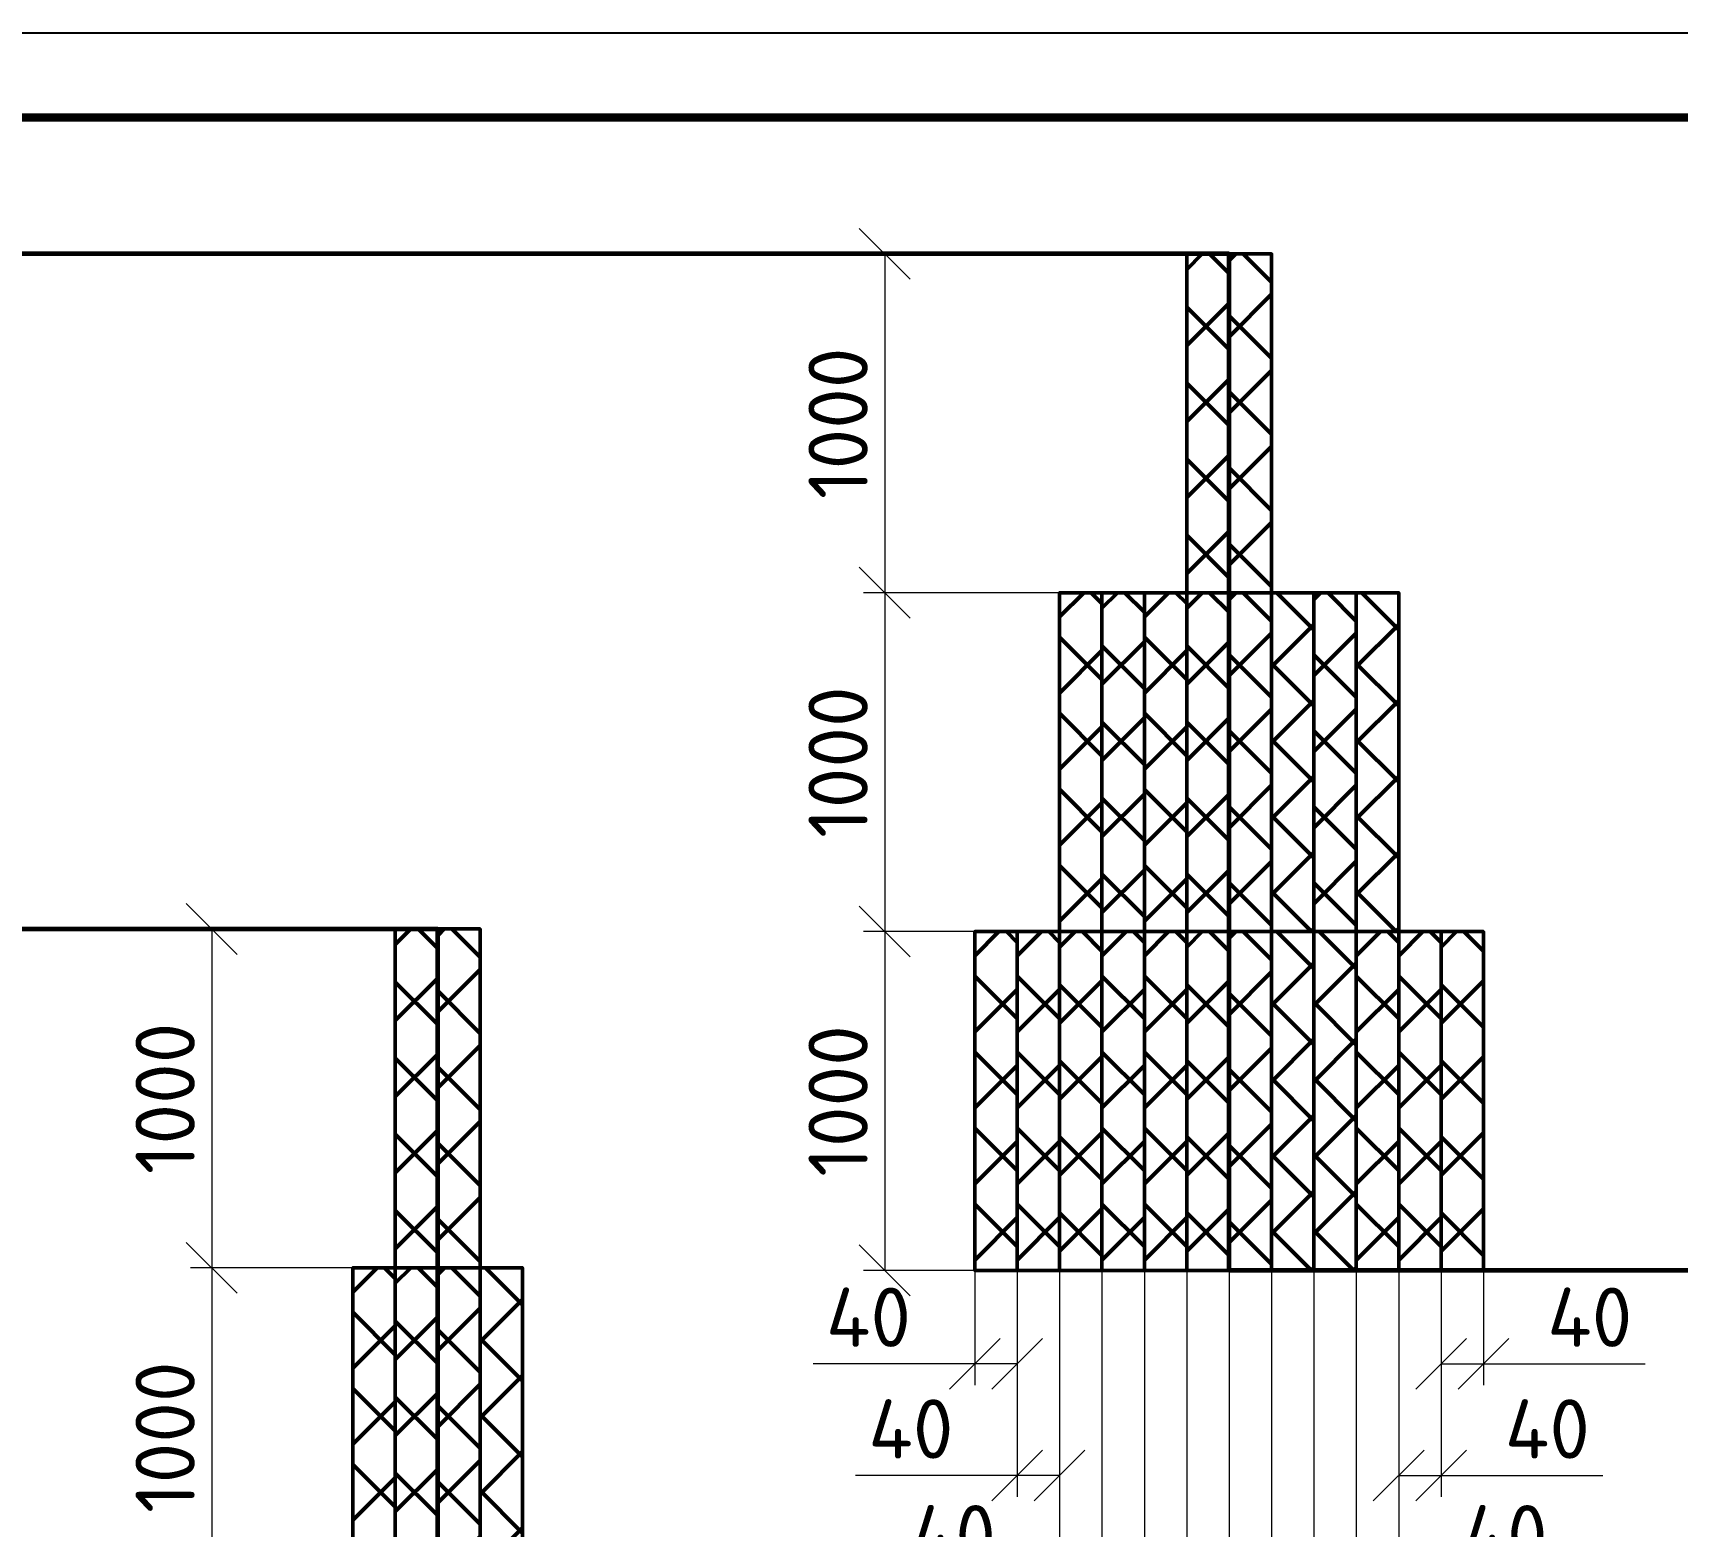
# Model space of a CAD drawing. Header units: metres. Extents: x 1642 to 8476, y 831 to 5441.
# Drawn here: x 5426.8 to 5523.9, y 1383.2 to 1471.4 of the extents above; entities that cross this region are included whole.
import ezdxf
from ezdxf.enums import TextEntityAlignment as Align

# ---------------------------------------------------------------- set-up
doc = ezdxf.new("R2010")
doc.units = ezdxf.units.M
for name, color, linetype, lineweight in [('12  Размер', 7, 'Continuous', 20), ('линии', 250, 'Continuous', 50), ('Размеры на чертеже', 250, 'Continuous', 25)]:
    doc.layers.add(name, color=color, linetype=linetype, lineweight=lineweight)
doc.styles.add('-ISOCPEUR-', font='isocpeur.ttf')
doc.styles.add('GOST', font='gost.shx', dxfattribs={"oblique": 15})
doc.styles.get("Standard").update_dxf_attribs({"font": 'arial.ttf'})
doc.dimstyles.new('М 1 к 20', dxfattribs={"dimtxt": 3.5, "dimasz": 3, "dimexe": 1.25, "dimexo": 0, "dimgap": 1, "dimtad": 1, "dimdec": 0, "dimlfac": 20, "dimzin": 0, "dimdsep": 46, "dimtxsty": 'GOST', "dimblk": 'OBLIQUE', "dimcen": 5, "dimclrd": 256, "dimclre": 256, "dimclrt": 256, "dimazin": 2, "dimtfac": 1, "dimtdec": 0, "dimtmove": 0, "dimatfit": 3, "dimldrblk": 'NONE', "dimfxl": 1.25, "dimtolj": 1, "dimtzin": 0, "dimlwd": -1, "dimlwe": -1, "dimarcsym": 2})
pattern_1 = [(45, (-1753.5065, 7650.8207), (-2.245064, 2.245064), []), (135, (-1753.5065, 7650.8207), (-2.245064, -2.245064), [])]
pattern_2 = [(45, (-1751.0034, 7650.8207), (-2.245064, 2.245064), []), (135, (-1751.0034, 7650.8207), (-2.245064, -2.245064), [])]
pattern_3 = [(45, (-1756.0097, 7650.8207), (-2.245064, 2.245064), []), (135, (-1756.0097, 7650.8207), (-2.245064, -2.245064), [])]
pattern_4 = [(45, (-1753.5065, 7670.8207), (-2.245064, 2.245064), []), (135, (-1753.5065, 7670.8207), (-2.245064, -2.245064), [])]
pattern_5 = [(45, (-1758.513, 7650.8207), (-2.245064, 2.245064), []), (135, (-1758.513, 7650.8207), (-2.245064, -2.245064), [])]
pattern_6 = [(45, (-1735.9844, 7650.8207), (-2.245064, 2.245064), []), (135, (-1735.9844, 7650.8207), (-2.245064, -2.245064), [])]

# ---------------------------------------------------------------- blocks, each defined once
blk = doc.blocks.new('*U326')
blk.add_lwpolyline([(0, 0), (420, 0), (420, -297), (0, -297)], close=True)
at = {"const_width": 0.5}
blk.add_lwpolyline([(20, -5), (415, -5), (415, -292), (20, -292)], close=True, dxfattribs=at)
blk.add_attdef('РАЗРАБОТАЛ', text='', height=2.5).set_placement((250.501, -264.224), align=Align.MIDDLE_LEFT)
at = {"flags": 8}
for tag, height, p in [('ДАТА', 2.5, (290.074, -264.402)), ('ЛИСТ', 3, (386.388, -271.915)), ('ЛИСТОВ', 3, (403.888, -271.915))]:
    blk.add_attdef(tag, text='', height=height, dxfattribs=at).set_placement(p, align=Align.MIDDLE_CENTER)
for tag, p in [('ТЕПЛОВЫЕ_СЕТИ_001', (315.411, -270.975)), ('ИМЯ_ЧЕРТЕЖА_001', (318.543, -284.679))]:
    blk.add_attdef(tag, p, '', height=3, dxfattribs=at)
blk.add_attdef('ПРОВЕРИЛ', (250.749, -270.729), '', height=2.5)
at = {"style": '-ISOCPEUR-', "flags": 8}
blk.add_attdef('ФОРМАТ', text='', height=3, dxfattribs=at).set_placement((380.972, -294.745), align=Align.MIDDLE_CENTER)
blk = doc.blocks.new('_Oblique')
at = {"color": 0, "linetype": 'ByBlock', "lineweight": -2}
blk.add_line((-0.5, -0.5), (0.5, 0.5), dxfattribs=at)
blk = doc.blocks.new('*D211')
at = {"layer": '12  Размер', "transparency": 16777216}
for p, q in [((5447.689, 1398.459), (5436.114, 1398.459)), ((5437.364, 1398.459), (5437.364, 1378.459)), ((5445.186, 1378.459), (5436.114, 1378.459))]:
    blk.add_line(p, q, dxfattribs=at)
at = {"layer": 'Defpoints', "color": 0, "linetype": 'ByBlock', "lineweight": 35, "transparency": 16777216}
for p in [(5447.689, 1398.459), (5437.364, 1378.459), (5445.186, 1378.459)]:
    blk.add_point(p, dxfattribs=at)
at = {"layer": '12  Размер', "linetype": 'ByBlock', "transparency": 16777216, "xscale": 3, "yscale": 3, "zscale": 3}
for p, rotation in [((5437.364, 1398.459), 90), ((5437.364, 1378.459), 270)]:
    blk.add_blockref('_Oblique', p, dxfattribs=dict(at, rotation=rotation))
at = {"layer": '12  Размер', "linetype": 'ByBlock', "transparency": 16777216, "insert": (5434.614, 1388.459), "char_height": 3.5, "attachment_point": 5, "rotation": 90, "style": '-ISOCPEUR-'}
blk.add_mtext('\\A1;1000', dxfattribs=at)
blk = doc.blocks.new('_None')
blk = doc.blocks.new('*D212')
at = {"layer": '12  Размер', "transparency": 16777216}
for p, q in [((5445.186, 1418.459), (5436.114, 1418.459)), ((5437.364, 1418.459), (5437.364, 1398.459)), ((5447.689, 1398.459), (5436.114, 1398.459))]:
    blk.add_line(p, q, dxfattribs=at)
at = {"layer": 'Defpoints', "color": 0, "linetype": 'ByBlock', "lineweight": 35, "transparency": 16777216}
for p in [(5445.186, 1418.459), (5437.364, 1398.459), (5447.689, 1398.459)]:
    blk.add_point(p, dxfattribs=at)
at = {"layer": '12  Размер', "linetype": 'ByBlock', "transparency": 16777216, "xscale": 3, "yscale": 3, "zscale": 3}
for p, rotation in [((5437.364, 1418.459), 90), ((5437.364, 1398.459), 270)]:
    blk.add_blockref('_Oblique', p, dxfattribs=dict(at, rotation=rotation))
at = {"layer": '12  Размер', "linetype": 'ByBlock', "transparency": 16777216, "insert": (5434.614, 1408.459), "char_height": 3.5, "attachment_point": 5, "rotation": 90, "style": '-ISOCPEUR-'}
blk.add_mtext('\\A1;1000', dxfattribs=at)
blk = doc.blocks.new('*D238')
at = {"layer": '12  Размер', "transparency": 16777216}
for p, q in [((5482.418, 1418.307), (5475.849, 1418.307)), ((5477.099, 1418.307), (5477.099, 1398.307)), ((5482.418, 1398.307), (5475.849, 1398.307))]:
    blk.add_line(p, q, dxfattribs=at)
at = {"layer": 'Defpoints', "color": 0, "linetype": 'ByBlock', "lineweight": 35, "transparency": 16777216}
for p in [(5482.418, 1418.307), (5477.099, 1398.307), (5482.418, 1398.307)]:
    blk.add_point(p, dxfattribs=at)
at = {"layer": '12  Размер', "linetype": 'ByBlock', "transparency": 16777216, "xscale": 3, "yscale": 3, "zscale": 3}
for p, rotation in [((5477.099, 1418.307), 90), ((5477.099, 1398.307), 270)]:
    blk.add_blockref('_Oblique', p, dxfattribs=dict(at, rotation=rotation))
at = {"layer": '12  Размер', "linetype": 'ByBlock', "transparency": 16777216, "insert": (5474.349, 1408.307), "char_height": 3.5, "attachment_point": 5, "rotation": 90, "style": '-ISOCPEUR-'}
blk.add_mtext('\\A1;1000', dxfattribs=at)
blk = doc.blocks.new('*D239')
at = {"layer": '12  Размер', "transparency": 16777216}
for p, q in [((5487.424, 1438.307), (5475.849, 1438.307)), ((5477.099, 1438.307), (5477.099, 1418.307)), ((5484.921, 1418.307), (5475.849, 1418.307))]:
    blk.add_line(p, q, dxfattribs=at)
at = {"layer": 'Defpoints', "color": 0, "linetype": 'ByBlock', "lineweight": 35, "transparency": 16777216}
for p in [(5487.424, 1438.307), (5477.099, 1418.307), (5484.921, 1418.307)]:
    blk.add_point(p, dxfattribs=at)
at = {"layer": '12  Размер', "linetype": 'ByBlock', "transparency": 16777216, "xscale": 3, "yscale": 3, "zscale": 3}
for p, rotation in [((5477.099, 1438.307), 90), ((5477.099, 1418.307), 270)]:
    blk.add_blockref('_Oblique', p, dxfattribs=dict(at, rotation=rotation))
at = {"layer": '12  Размер', "linetype": 'ByBlock', "transparency": 16777216, "insert": (5474.349, 1428.307), "char_height": 3.5, "attachment_point": 5, "rotation": 90, "style": '-ISOCPEUR-'}
blk.add_mtext('\\A1;1000', dxfattribs=at)
blk = doc.blocks.new('*D240')
at = {"layer": '12  Размер', "transparency": 16777216}
for p, q in [((5484.921, 1458.307), (5475.849, 1458.307)), ((5477.099, 1458.307), (5477.099, 1438.307)), ((5487.424, 1438.307), (5475.849, 1438.307))]:
    blk.add_line(p, q, dxfattribs=at)
at = {"layer": 'Defpoints', "color": 0, "linetype": 'ByBlock', "lineweight": 35, "transparency": 16777216}
for p in [(5484.921, 1458.307), (5477.099, 1438.307), (5487.424, 1438.307)]:
    blk.add_point(p, dxfattribs=at)
at = {"layer": '12  Размер', "linetype": 'ByBlock', "transparency": 16777216, "xscale": 3, "yscale": 3, "zscale": 3}
for p, rotation in [((5477.099, 1458.307), 90), ((5477.099, 1438.307), 270)]:
    blk.add_blockref('_Oblique', p, dxfattribs=dict(at, rotation=rotation))
at = {"layer": '12  Размер', "linetype": 'ByBlock', "transparency": 16777216, "insert": (5474.349, 1448.307), "char_height": 3.5, "attachment_point": 5, "rotation": 90, "style": '-ISOCPEUR-'}
blk.add_mtext('\\A1;1000', dxfattribs=at)
blk = doc.blocks.new('*D247')
at = {"layer": '12  Размер', "transparency": 16777216}
for p, q in [((5499.94, 1398.307), (5499.94, 1365.943)), ((5502.443, 1382.784), (5502.443, 1365.943)), ((5499.94, 1367.193), (5502.443, 1367.193)), ((5502.443, 1367.193), (5511.993, 1367.193))]:
    blk.add_line(p, q, dxfattribs=at)
at = {"layer": 'Defpoints', "color": 0, "linetype": 'ByBlock', "lineweight": 35, "transparency": 16777216}
for p in [(5499.94, 1398.307), (5502.443, 1382.784), (5502.443, 1367.193)]:
    blk.add_point(p, dxfattribs=at)
at = {"layer": '12  Размер', "linetype": 'ByBlock', "transparency": 16777216, "xscale": 3, "yscale": 3, "zscale": 3, "rotation": 180}
blk.add_blockref('_Oblique', (5499.94, 1367.193), dxfattribs=at)
at = {"layer": '12  Размер', "linetype": 'ByBlock', "transparency": 16777216, "xscale": 3, "yscale": 3, "zscale": 3}
blk.add_blockref('_Oblique', (5502.443, 1367.193), dxfattribs=at)
at = {"layer": '12  Размер', "linetype": 'ByBlock', "transparency": 16777216, "insert": (5508.718, 1369.943), "char_height": 3.5, "attachment_point": 5, "style": '-ISOCPEUR-'}
blk.add_mtext('\\A1;40', dxfattribs=at)
blk = doc.blocks.new('*D248')
at = {"layer": '12  Размер', "transparency": 16777216}
for p, q in [((5502.443, 1398.307), (5502.443, 1372.227)), ((5504.947, 1382.784), (5504.947, 1372.227)), ((5502.443, 1373.477), (5504.947, 1373.477)), ((5504.947, 1373.477), (5514.497, 1373.477))]:
    blk.add_line(p, q, dxfattribs=at)
at = {"layer": 'Defpoints', "color": 0, "linetype": 'ByBlock', "lineweight": 35, "transparency": 16777216}
for p in [(5502.443, 1398.307), (5504.947, 1382.784), (5504.947, 1373.477)]:
    blk.add_point(p, dxfattribs=at)
at = {"layer": '12  Размер', "linetype": 'ByBlock', "transparency": 16777216, "xscale": 3, "yscale": 3, "zscale": 3, "rotation": 180}
blk.add_blockref('_Oblique', (5502.443, 1373.477), dxfattribs=at)
at = {"layer": '12  Размер', "linetype": 'ByBlock', "transparency": 16777216, "xscale": 3, "yscale": 3, "zscale": 3}
blk.add_blockref('_Oblique', (5504.947, 1373.477), dxfattribs=at)
at = {"layer": '12  Размер', "linetype": 'ByBlock', "transparency": 16777216, "insert": (5511.222, 1376.227), "char_height": 3.5, "attachment_point": 5, "style": '-ISOCPEUR-'}
blk.add_mtext('\\A1;40', dxfattribs=at)
blk = doc.blocks.new('*D249')
at = {"layer": '12  Размер', "transparency": 16777216}
for p, q in [((5504.947, 1398.307), (5504.947, 1378.707)), ((5507.45, 1398.307), (5507.45, 1378.707)), ((5504.947, 1379.957), (5507.45, 1379.957)), ((5507.45, 1379.957), (5517, 1379.957))]:
    blk.add_line(p, q, dxfattribs=at)
at = {"layer": 'Defpoints', "color": 0, "linetype": 'ByBlock', "lineweight": 35, "transparency": 16777216}
for p in [(5504.947, 1398.307), (5507.45, 1398.307), (5504.947, 1379.957)]:
    blk.add_point(p, dxfattribs=at)
at = {"layer": '12  Размер', "linetype": 'ByBlock', "transparency": 16777216, "xscale": 3, "yscale": 3, "zscale": 3, "rotation": 180}
blk.add_blockref('_Oblique', (5504.947, 1379.957), dxfattribs=at)
at = {"layer": '12  Размер', "linetype": 'ByBlock', "transparency": 16777216, "xscale": 3, "yscale": 3, "zscale": 3}
blk.add_blockref('_Oblique', (5507.45, 1379.957), dxfattribs=at)
at = {"layer": '12  Размер', "linetype": 'ByBlock', "transparency": 16777216, "insert": (5513.725, 1382.707), "char_height": 3.5, "attachment_point": 5, "style": '-ISOCPEUR-'}
blk.add_mtext('\\A1;40', dxfattribs=at)
blk = doc.blocks.new('*D250')
at = {"layer": '12  Размер', "transparency": 16777216}
for p, q in [((5509.953, 1398.307), (5509.953, 1391.542)), ((5512.456, 1398.307), (5512.456, 1391.542)), ((5509.953, 1392.792), (5512.456, 1392.792)), ((5512.456, 1392.792), (5522.006, 1392.792))]:
    blk.add_line(p, q, dxfattribs=at)
at = {"layer": 'Defpoints', "color": 0, "linetype": 'ByBlock', "lineweight": 35, "transparency": 16777216}
for p in [(5509.953, 1398.307), (5512.456, 1398.307), (5509.953, 1392.792)]:
    blk.add_point(p, dxfattribs=at)
at = {"layer": '12  Размер', "linetype": 'ByBlock', "transparency": 16777216, "xscale": 3, "yscale": 3, "zscale": 3, "rotation": 180}
blk.add_blockref('_Oblique', (5509.953, 1392.792), dxfattribs=at)
at = {"layer": '12  Размер', "linetype": 'ByBlock', "transparency": 16777216, "xscale": 3, "yscale": 3, "zscale": 3}
blk.add_blockref('_Oblique', (5512.456, 1392.792), dxfattribs=at)
at = {"layer": '12  Размер', "linetype": 'ByBlock', "transparency": 16777216, "insert": (5518.731, 1395.542), "char_height": 3.5, "attachment_point": 5, "style": '-ISOCPEUR-'}
blk.add_mtext('\\A1;40', dxfattribs=at)
blk = doc.blocks.new('*D251')
at = {"layer": '12  Размер', "transparency": 16777216}
for p, q in [((5507.45, 1391.713), (5507.45, 1384.948)), ((5509.953, 1391.542), (5509.953, 1384.948)), ((5507.45, 1386.198), (5509.953, 1386.198)), ((5509.953, 1386.198), (5519.503, 1386.198))]:
    blk.add_line(p, q, dxfattribs=at)
at = {"layer": 'Defpoints', "color": 0, "linetype": 'ByBlock', "lineweight": 35, "transparency": 16777216}
for p in [(5507.45, 1391.713), (5509.953, 1391.542), (5507.45, 1386.198)]:
    blk.add_point(p, dxfattribs=at)
at = {"layer": '12  Размер', "linetype": 'ByBlock', "transparency": 16777216, "xscale": 3, "yscale": 3, "zscale": 3, "rotation": 180}
blk.add_blockref('_Oblique', (5507.45, 1386.198), dxfattribs=at)
at = {"layer": '12  Размер', "linetype": 'ByBlock', "transparency": 16777216, "xscale": 3, "yscale": 3, "zscale": 3}
blk.add_blockref('_Oblique', (5509.953, 1386.198), dxfattribs=at)
at = {"layer": '12  Размер', "linetype": 'ByBlock', "transparency": 16777216, "insert": (5516.228, 1388.948), "char_height": 3.5, "attachment_point": 5, "style": '-ISOCPEUR-'}
blk.add_mtext('\\A1;40', dxfattribs=at)
blk = doc.blocks.new('*D252')
at = {"layer": '12  Размер', "transparency": 16777216}
for p, q in [((5497.437, 1398.307), (5497.437, 1360.611)), ((5499.94, 1398.307), (5499.94, 1360.611)), ((5497.437, 1361.861), (5499.94, 1361.861)), ((5499.94, 1361.861), (5510.284, 1361.861))]:
    blk.add_line(p, q, dxfattribs=at)
at = {"layer": 'Defpoints', "color": 0, "linetype": 'ByBlock', "lineweight": 35, "transparency": 16777216}
for p in [(5497.437, 1398.307), (5499.94, 1398.307), (5497.437, 1361.861)]:
    blk.add_point(p, dxfattribs=at)
at = {"layer": '12  Размер', "linetype": 'ByBlock', "transparency": 16777216, "xscale": 3, "yscale": 3, "zscale": 3, "rotation": 180}
blk.add_blockref('_Oblique', (5497.437, 1361.861), dxfattribs=at)
at = {"layer": '12  Размер', "linetype": 'ByBlock', "transparency": 16777216, "xscale": 3, "yscale": 3, "zscale": 3}
blk.add_blockref('_Oblique', (5499.94, 1361.861), dxfattribs=at)
at = {"layer": '12  Размер', "linetype": 'ByBlock', "transparency": 16777216, "insert": (5507.009, 1364.611), "char_height": 3.5, "attachment_point": 5, "style": '-ISOCPEUR-'}
blk.add_mtext('\\A1;40', dxfattribs=at)
blk = doc.blocks.new('*D241')
at = {"layer": '12  Размер', "transparency": 16777216}
for p, q in [((5494.934, 1398.307), (5494.934, 1365.943)), ((5492.431, 1382.784), (5492.431, 1365.943)), ((5492.431, 1367.193), (5482.881, 1367.193)), ((5494.934, 1367.193), (5492.431, 1367.193))]:
    blk.add_line(p, q, dxfattribs=at)
at = {"layer": 'Defpoints', "color": 0, "linetype": 'ByBlock', "lineweight": 35, "transparency": 16777216}
for p in [(5494.934, 1398.307), (5492.431, 1382.784), (5492.431, 1367.193)]:
    blk.add_point(p, dxfattribs=at)
at = {"layer": '12  Размер', "linetype": 'ByBlock', "transparency": 16777216, "xscale": 3, "yscale": 3, "zscale": 3, "rotation": 180}
blk.add_blockref('_Oblique', (5492.431, 1367.193), dxfattribs=at)
at = {"layer": '12  Размер', "linetype": 'ByBlock', "transparency": 16777216, "xscale": 3, "yscale": 3, "zscale": 3}
blk.add_blockref('_Oblique', (5494.934, 1367.193), dxfattribs=at)
at = {"layer": '12  Размер', "linetype": 'ByBlock', "transparency": 16777216, "insert": (5486.156, 1369.943), "char_height": 3.5, "attachment_point": 5, "style": '-ISOCPEUR-'}
blk.add_mtext('\\A1;40', dxfattribs=at)
blk = doc.blocks.new('*D242')
at = {"layer": '12  Размер', "transparency": 16777216}
for p, q in [((5492.431, 1398.307), (5492.431, 1372.227)), ((5489.928, 1382.784), (5489.928, 1372.227)), ((5489.928, 1373.477), (5480.378, 1373.477)), ((5492.431, 1373.477), (5489.928, 1373.477))]:
    blk.add_line(p, q, dxfattribs=at)
at = {"layer": 'Defpoints', "color": 0, "linetype": 'ByBlock', "lineweight": 35, "transparency": 16777216}
for p in [(5492.431, 1398.307), (5489.928, 1382.784), (5489.928, 1373.477)]:
    blk.add_point(p, dxfattribs=at)
at = {"layer": '12  Размер', "linetype": 'ByBlock', "transparency": 16777216, "xscale": 3, "yscale": 3, "zscale": 3, "rotation": 180}
blk.add_blockref('_Oblique', (5489.928, 1373.477), dxfattribs=at)
at = {"layer": '12  Размер', "linetype": 'ByBlock', "transparency": 16777216, "xscale": 3, "yscale": 3, "zscale": 3}
blk.add_blockref('_Oblique', (5492.431, 1373.477), dxfattribs=at)
at = {"layer": '12  Размер', "linetype": 'ByBlock', "transparency": 16777216, "insert": (5483.653, 1376.227), "char_height": 3.5, "attachment_point": 5, "style": '-ISOCPEUR-'}
blk.add_mtext('\\A1;40', dxfattribs=at)
blk = doc.blocks.new('*D243')
at = {"layer": '12  Размер', "transparency": 16777216}
for p, q in [((5487.424, 1398.307), (5487.424, 1378.707)), ((5489.928, 1398.307), (5489.928, 1378.707)), ((5487.424, 1379.957), (5477.874, 1379.957)), ((5489.928, 1379.957), (5487.424, 1379.957))]:
    blk.add_line(p, q, dxfattribs=at)
at = {"layer": 'Defpoints', "color": 0, "linetype": 'ByBlock', "lineweight": 35, "transparency": 16777216}
for p in [(5487.424, 1398.307), (5489.928, 1398.307), (5489.928, 1379.957)]:
    blk.add_point(p, dxfattribs=at)
at = {"layer": '12  Размер', "linetype": 'ByBlock', "transparency": 16777216, "xscale": 3, "yscale": 3, "zscale": 3, "rotation": 180}
blk.add_blockref('_Oblique', (5487.424, 1379.957), dxfattribs=at)
at = {"layer": '12  Размер', "linetype": 'ByBlock', "transparency": 16777216, "xscale": 3, "yscale": 3, "zscale": 3}
blk.add_blockref('_Oblique', (5489.928, 1379.957), dxfattribs=at)
at = {"layer": '12  Размер', "linetype": 'ByBlock', "transparency": 16777216, "insert": (5481.149, 1382.707), "char_height": 3.5, "attachment_point": 5, "style": '-ISOCPEUR-'}
blk.add_mtext('\\A1;40', dxfattribs=at)
blk = doc.blocks.new('*D244')
at = {"layer": '12  Размер', "transparency": 16777216}
for p, q in [((5482.418, 1398.307), (5482.418, 1391.542)), ((5484.921, 1398.307), (5484.921, 1391.542)), ((5482.418, 1392.792), (5472.868, 1392.792)), ((5484.921, 1392.792), (5482.418, 1392.792))]:
    blk.add_line(p, q, dxfattribs=at)
at = {"layer": 'Defpoints', "color": 0, "linetype": 'ByBlock', "lineweight": 35, "transparency": 16777216}
for p in [(5482.418, 1398.307), (5484.921, 1398.307), (5484.921, 1392.792)]:
    blk.add_point(p, dxfattribs=at)
at = {"layer": '12  Размер', "linetype": 'ByBlock', "transparency": 16777216, "xscale": 3, "yscale": 3, "zscale": 3, "rotation": 180}
blk.add_blockref('_Oblique', (5482.418, 1392.792), dxfattribs=at)
at = {"layer": '12  Размер', "linetype": 'ByBlock', "transparency": 16777216, "xscale": 3, "yscale": 3, "zscale": 3}
blk.add_blockref('_Oblique', (5484.921, 1392.792), dxfattribs=at)
at = {"layer": '12  Размер', "linetype": 'ByBlock', "transparency": 16777216, "insert": (5476.143, 1395.542), "char_height": 3.5, "attachment_point": 5, "style": '-ISOCPEUR-'}
blk.add_mtext('\\A1;40', dxfattribs=at)
blk = doc.blocks.new('*D245')
at = {"layer": '12  Размер', "transparency": 16777216}
for p, q in [((5484.921, 1391.542), (5484.921, 1384.948)), ((5487.424, 1391.713), (5487.424, 1384.948)), ((5484.921, 1386.198), (5475.371, 1386.198)), ((5487.424, 1386.198), (5484.921, 1386.198))]:
    blk.add_line(p, q, dxfattribs=at)
at = {"layer": 'Defpoints', "color": 0, "linetype": 'ByBlock', "lineweight": 35, "transparency": 16777216}
for p in [(5484.921, 1391.542), (5487.424, 1391.713), (5487.424, 1386.198)]:
    blk.add_point(p, dxfattribs=at)
at = {"layer": '12  Размер', "linetype": 'ByBlock', "transparency": 16777216, "xscale": 3, "yscale": 3, "zscale": 3, "rotation": 180}
blk.add_blockref('_Oblique', (5484.921, 1386.198), dxfattribs=at)
at = {"layer": '12  Размер', "linetype": 'ByBlock', "transparency": 16777216, "xscale": 3, "yscale": 3, "zscale": 3}
blk.add_blockref('_Oblique', (5487.424, 1386.198), dxfattribs=at)
at = {"layer": '12  Размер', "linetype": 'ByBlock', "transparency": 16777216, "insert": (5478.646, 1388.948), "char_height": 3.5, "attachment_point": 5, "style": '-ISOCPEUR-'}
blk.add_mtext('\\A1;40', dxfattribs=at)
blk = doc.blocks.new('*D246')
at = {"layer": '12  Размер', "transparency": 16777216}
for p, q in [((5494.934, 1398.307), (5494.934, 1360.611)), ((5497.437, 1398.307), (5497.437, 1360.611)), ((5494.934, 1361.861), (5484.59, 1361.861)), ((5497.437, 1361.861), (5494.934, 1361.861))]:
    blk.add_line(p, q, dxfattribs=at)
at = {"layer": 'Defpoints', "color": 0, "linetype": 'ByBlock', "lineweight": 35, "transparency": 16777216}
for p in [(5494.934, 1398.307), (5497.437, 1398.307), (5497.437, 1361.861)]:
    blk.add_point(p, dxfattribs=at)
at = {"layer": '12  Размер', "linetype": 'ByBlock', "transparency": 16777216, "xscale": 3, "yscale": 3, "zscale": 3, "rotation": 180}
blk.add_blockref('_Oblique', (5494.934, 1361.861), dxfattribs=at)
at = {"layer": '12  Размер', "linetype": 'ByBlock', "transparency": 16777216, "xscale": 3, "yscale": 3, "zscale": 3}
blk.add_blockref('_Oblique', (5497.437, 1361.861), dxfattribs=at)
at = {"layer": '12  Размер', "linetype": 'ByBlock', "transparency": 16777216, "insert": (5487.865, 1364.611), "char_height": 3.5, "attachment_point": 5, "style": '-ISOCPEUR-'}
blk.add_mtext('\\A1;40', dxfattribs=at)

msp = doc.modelspace()

# ---------------------------------------------------------------- hatches: boundary and pattern name
at = {"layer": 'линии', "lineweight": 50, "true_color": 0x000000}
h = msp.add_hatch(dxfattribs=at)
h.set_pattern_fill('ANSI37', color=18)
h.set_pattern_definition([(45, (-1751.0034, 7690.8207), (-2.245064, 2.245064), []), (135, (-1751.0034, 7690.8207), (-2.245064, -2.245064), [])])
h.paths.add_polyline_path([(5494.934, 1458.307), (5497.437, 1458.307), (5497.437, 1438.307), (5494.934, 1438.307)])
h = msp.add_hatch(dxfattribs=at)
h.set_pattern_fill('ANSI37', color=18)
h.set_pattern_definition([(45, (-1753.5065, 7690.8207), (-2.245064, 2.245064), []), (135, (-1753.5065, 7690.8207), (-2.245064, -2.245064), [])])
h.paths.add_polyline_path([(5497.437, 1458.307), (5499.94, 1458.307), (5499.94, 1438.307), (5497.437, 1438.307)])
h = msp.add_hatch(dxfattribs=at)
h.set_pattern_fill('ANSI37', color=18)
h.set_pattern_definition(pattern_4)
h.paths.add_polyline_path([(5487.424, 1438.307), (5489.928, 1438.307), (5489.928, 1418.307), (5487.424, 1418.307)])
h = msp.add_hatch(dxfattribs=at)
h.set_pattern_fill('ANSI37', color=18)
h.set_pattern_definition([(45, (-1756.0097, 7670.8207), (-2.245064, 2.245064), []), (135, (-1756.0097, 7670.8207), (-2.245064, -2.245064), [])])
h.paths.add_polyline_path([(5489.928, 1438.307), (5492.431, 1438.307), (5492.431, 1418.307), (5489.928, 1418.307)])
h = msp.add_hatch(dxfattribs=at)
h.set_pattern_fill('ANSI37', color=18)
h.set_pattern_definition([(45, (-1748.5002, 7670.8207), (-2.245064, 2.245064), []), (135, (-1748.5002, 7670.8207), (-2.245064, -2.245064), [])])
h.paths.add_polyline_path([(5492.431, 1438.307), (5494.934, 1438.307), (5494.934, 1418.307), (5492.431, 1418.307)])
h = msp.add_hatch(dxfattribs=at)
h.set_pattern_fill('ANSI37', color=18)
h.set_pattern_definition([(45, (-1751.0034, 7670.8207), (-2.245064, 2.245064), []), (135, (-1751.0034, 7670.8207), (-2.245064, -2.245064), [])])
h.paths.add_polyline_path([(5494.934, 1438.307), (5497.437, 1438.307), (5497.437, 1418.307), (5494.934, 1418.307)])
h = msp.add_hatch(dxfattribs=at)
h.set_pattern_fill('ANSI37', color=18)
h.set_pattern_definition(pattern_4)
h.paths.add_polyline_path([(5497.437, 1438.307), (5499.94, 1438.307), (5499.94, 1418.307), (5497.437, 1418.307)])
h = msp.add_hatch(dxfattribs=at)
h.set_pattern_fill('ANSI37', color=18)
h.set_pattern_definition([(45, (-1756.0097, 7670.8207), (-2.245064, 2.245064), []), (135, (-1756.0097, 7670.8207), (-2.245064, -2.245064), [])])
h.paths.add_polyline_path([(5499.94, 1438.307), (5502.443, 1438.307), (5502.443, 1418.307), (5499.94, 1418.307)])
h = msp.add_hatch(dxfattribs=at)
h.set_pattern_fill('ANSI37', color=18)
h.set_pattern_definition([(45, (-1748.5002, 7670.8207), (-2.245064, 2.245064), []), (135, (-1748.5002, 7670.8207), (-2.245064, -2.245064), [])])
h.paths.add_polyline_path([(5502.443, 1438.307), (5504.947, 1438.307), (5504.947, 1418.307), (5502.443, 1418.307)])
h = msp.add_hatch(dxfattribs=at)
h.set_pattern_fill('ANSI37', color=18)
h.set_pattern_definition([(45, (-1751.0034, 7670.8207), (-2.245064, 2.245064), []), (135, (-1751.0034, 7670.8207), (-2.245064, -2.245064), [])])
h.paths.add_polyline_path([(5504.947, 1438.307), (5507.45, 1438.307), (5507.45, 1418.307), (5504.947, 1418.307)])
h = msp.add_hatch(dxfattribs=at)
h.set_pattern_fill('ANSI37', color=18)
h.set_pattern_definition([(45, (-1797.734, 7650.9727), (-2.245064, 2.245064), []), (135, (-1797.734, 7650.9727), (-2.245064, -2.245064), [])])
h.paths.add_polyline_path([(5448.203, 1418.459), (5450.707, 1418.459), (5450.707, 1398.459), (5448.203, 1398.459)])
h = msp.add_hatch(dxfattribs=at)
h.set_pattern_fill('ANSI37', color=18)
h.set_pattern_definition([(45, (-1800.237, 7650.9727), (-2.245064, 2.245064), []), (135, (-1800.237, 7650.9727), (-2.245064, -2.245064), [])])
h.paths.add_polyline_path([(5450.707, 1418.459), (5453.21, 1418.459), (5453.21, 1398.459), (5450.707, 1398.459)])
h = msp.add_hatch(dxfattribs=at)
h.set_pattern_fill('ANSI37', color=18)
h.set_pattern_definition(pattern_5)
h.paths.add_polyline_path([(5482.418, 1418.307), (5484.921, 1418.307), (5484.921, 1398.307), (5482.418, 1398.307)])
h = msp.add_hatch(dxfattribs=at)
h.set_pattern_fill('ANSI37', color=18)
h.set_pattern_definition(pattern_3)
h.paths.add_polyline_path([(5484.921, 1418.307), (5487.424, 1418.307), (5487.424, 1398.307), (5484.921, 1398.307)])
h = msp.add_hatch(dxfattribs=at)
h.set_pattern_fill('ANSI37', color=18)
h.set_pattern_definition(pattern_5)
h.paths.add_polyline_path([(5487.424, 1418.307), (5489.928, 1418.307), (5489.928, 1398.307), (5487.424, 1398.307)])
h = msp.add_hatch(dxfattribs=at)
h.set_pattern_fill('ANSI37', color=18)
h.set_pattern_definition(pattern_2)
h.paths.add_polyline_path([(5489.928, 1418.307), (5492.431, 1418.307), (5492.431, 1398.307), (5489.928, 1398.307)])
h = msp.add_hatch(dxfattribs=at)
h.set_pattern_fill('ANSI37', color=18)
h.set_pattern_definition([(45, (-1748.5002, 7650.8207), (-2.245064, 2.245064), []), (135, (-1748.5002, 7650.8207), (-2.245064, -2.245064), [])])
h.paths.add_polyline_path([(5492.431, 1418.307), (5494.934, 1418.307), (5494.934, 1398.307), (5492.431, 1398.307)])
h = msp.add_hatch(dxfattribs=at)
h.set_pattern_fill('ANSI37', color=18)
h.set_pattern_definition(pattern_2)
h.paths.add_polyline_path([(5494.934, 1418.307), (5497.437, 1418.307), (5497.437, 1398.307), (5494.934, 1398.307)])
h = msp.add_hatch(dxfattribs=at)
h.set_pattern_fill('ANSI37', color=18)
h.set_pattern_definition(pattern_1)
h.paths.add_polyline_path([(5497.437, 1418.307), (5499.94, 1418.307), (5499.94, 1398.307), (5497.437, 1398.307)])
h = msp.add_hatch(dxfattribs=at)
h.set_pattern_fill('ANSI37', color=18)
h.set_pattern_definition(pattern_3)
h.paths.add_polyline_path([(5499.94, 1418.307), (5502.443, 1418.307), (5502.443, 1398.307), (5499.94, 1398.307)])
h = msp.add_hatch(dxfattribs=at)
h.set_pattern_fill('ANSI37', color=18)
h.set_pattern_definition(pattern_1)
h.paths.add_polyline_path([(5502.443, 1418.307), (5504.947, 1418.307), (5504.947, 1398.307), (5502.443, 1398.307)])
h = msp.add_hatch(dxfattribs=at)
h.set_pattern_fill('ANSI37', color=18)
h.set_pattern_definition(pattern_6)
h.paths.add_polyline_path([(5504.947, 1418.307), (5507.45, 1418.307), (5507.45, 1398.307), (5504.947, 1398.307)])
h = msp.add_hatch(dxfattribs=at)
h.set_pattern_fill('ANSI37', color=18)
h.set_pattern_definition([(45, (-1733.4812, 7650.8207), (-2.245064, 2.245064), []), (135, (-1733.4812, 7650.8207), (-2.245064, -2.245064), [])])
h.paths.add_polyline_path([(5507.45, 1418.307), (5509.953, 1418.307), (5509.953, 1398.307), (5507.45, 1398.307)])
h = msp.add_hatch(dxfattribs=at)
h.set_pattern_fill('ANSI37', color=18)
h.set_pattern_definition(pattern_6)
h.paths.add_polyline_path([(5509.953, 1418.307), (5512.456, 1418.307), (5512.456, 1398.307), (5509.953, 1398.307)])
h = msp.add_hatch(dxfattribs=at)
h.set_pattern_fill('ANSI37', color=18)
h.set_pattern_definition([(45, (-1795.2307, 7630.9727), (-2.245064, 2.245064), []), (135, (-1795.2307, 7630.9727), (-2.245064, -2.245064), [])])
h.paths.add_polyline_path([(5445.7, 1398.459), (5448.203, 1398.459), (5448.203, 1378.459), (5445.7, 1378.459)])
h = msp.add_hatch(dxfattribs=at)
h.set_pattern_fill('ANSI37', color=18)
h.set_pattern_definition([(45, (-1797.734, 7630.9727), (-2.245064, 2.245064), []), (135, (-1797.734, 7630.9727), (-2.245064, -2.245064), [])])
h.paths.add_polyline_path([(5448.203, 1398.459), (5450.707, 1398.459), (5450.707, 1378.459), (5448.203, 1378.459)])
h = msp.add_hatch(dxfattribs=at)
h.set_pattern_fill('ANSI37', color=18)
h.set_pattern_definition([(45, (-1800.237, 7630.9727), (-2.245064, 2.245064), []), (135, (-1800.237, 7630.9727), (-2.245064, -2.245064), [])])
h.paths.add_polyline_path([(5450.707, 1398.459), (5453.21, 1398.459), (5453.21, 1378.459), (5450.707, 1378.459)])
h = msp.add_hatch(dxfattribs=at)
h.set_pattern_fill('ANSI37', color=18)
h.set_pattern_definition([(45, (-1802.7402, 7630.9727), (-2.245064, 2.245064), []), (135, (-1802.7402, 7630.9727), (-2.245064, -2.245064), [])])
h.paths.add_polyline_path([(5453.21, 1398.459), (5455.713, 1398.459), (5455.713, 1378.459), (5453.21, 1378.459)])

# ---------------------------------------------------------------- linework, layer by layer
at = {"lineweight": 60}
for p, q in [((5497.437, 1458.307), (5357.546, 1458.307)), ((5497.437, 1398.307), (5497.437, 1458.307)), ((5402.079, 1418.459), (5450.707, 1418.459)), ((5450.707, 1358.459), (5450.707, 1418.459)), ((5538.787, 1398.307), (5497.437, 1398.307))]:
    msp.add_line(p, q, dxfattribs=at)
for p, q in [((5489.928, 1438.307), (5489.928, 1418.307)), ((5494.934, 1438.307), (5494.934, 1418.307)), ((5482.418, 1418.307), (5482.418, 1398.307)), ((5484.921, 1418.307), (5484.921, 1398.307)), ((5487.424, 1418.307), (5487.424, 1398.307)), ((5489.928, 1418.307), (5489.928, 1398.307)), ((5492.431, 1418.307), (5492.431, 1398.307)), ((5494.934, 1418.307), (5494.934, 1398.307)), ((5507.45, 1418.307), (5507.45, 1398.307)), ((5509.953, 1418.307), (5509.953, 1398.307)), ((5448.203, 1398.459), (5448.203, 1378.459))]:
    msp.add_line(p, q)
at = {"layer": 'линии', "color": 18, "lineweight": 50, "true_color": 0x000000}
for points in [[(5497.437, 1438.307), (5494.934, 1438.307), (5494.934, 1458.307), (5497.437, 1458.307)], [(5499.94, 1438.307), (5497.437, 1438.307), (5497.437, 1458.307), (5499.94, 1458.307)], [(5489.928, 1418.307), (5487.424, 1418.307), (5487.424, 1438.307), (5489.928, 1438.307)], [(5492.431, 1418.307), (5489.928, 1418.307), (5489.928, 1438.307), (5492.431, 1438.307)], [(5494.934, 1418.307), (5492.431, 1418.307), (5492.431, 1438.307), (5494.934, 1438.307)], [(5497.437, 1418.307), (5494.934, 1418.307), (5494.934, 1438.307), (5497.437, 1438.307)], [(5499.94, 1418.307), (5497.437, 1418.307), (5497.437, 1438.307), (5499.94, 1438.307)], [(5502.443, 1418.307), (5499.94, 1418.307), (5499.94, 1438.307), (5502.443, 1438.307)], [(5504.947, 1418.307), (5502.443, 1418.307), (5502.443, 1438.307), (5504.947, 1438.307)], [(5507.45, 1418.307), (5504.947, 1418.307), (5504.947, 1438.307), (5507.45, 1438.307)], [(5450.707, 1398.459), (5448.203, 1398.459), (5448.203, 1418.459), (5450.707, 1418.459)], [(5453.21, 1398.459), (5450.707, 1398.459), (5450.707, 1418.459), (5453.21, 1418.459)], [(5484.921, 1398.307), (5482.418, 1398.307), (5482.418, 1418.307), (5484.921, 1418.307)], [(5487.424, 1398.307), (5484.921, 1398.307), (5484.921, 1418.307), (5487.424, 1418.307)], [(5489.928, 1398.307), (5487.424, 1398.307), (5487.424, 1418.307), (5489.928, 1418.307)], [(5492.431, 1398.307), (5489.928, 1398.307), (5489.928, 1418.307), (5492.431, 1418.307)], [(5494.934, 1398.307), (5492.431, 1398.307), (5492.431, 1418.307), (5494.934, 1418.307)], [(5497.437, 1398.307), (5494.934, 1398.307), (5494.934, 1418.307), (5497.437, 1418.307)], [(5499.94, 1398.307), (5497.437, 1398.307), (5497.437, 1418.307), (5499.94, 1418.307)], [(5502.443, 1398.307), (5499.94, 1398.307), (5499.94, 1418.307), (5502.443, 1418.307)], [(5504.947, 1398.307), (5502.443, 1398.307), (5502.443, 1418.307), (5504.947, 1418.307)], [(5507.45, 1398.307), (5504.947, 1398.307), (5504.947, 1418.307), (5507.45, 1418.307)], [(5509.953, 1398.307), (5507.45, 1398.307), (5507.45, 1418.307), (5509.953, 1418.307)], [(5512.456, 1398.307), (5509.953, 1398.307), (5509.953, 1418.307), (5512.456, 1418.307)], [(5448.203, 1378.459), (5445.7, 1378.459), (5445.7, 1398.459), (5448.203, 1398.459)], [(5450.707, 1378.459), (5448.203, 1378.459), (5448.203, 1398.459), (5450.707, 1398.459)], [(5453.21, 1378.459), (5450.707, 1378.459), (5450.707, 1398.459), (5453.21, 1398.459)], [(5455.713, 1378.459), (5453.21, 1378.459), (5453.21, 1398.459), (5455.713, 1398.459)]]:
    msp.add_lwpolyline(points, close=True, dxfattribs=at)

# ---------------------------------------------------------------- block references
at = {"layer": 'Размеры на чертеже', "lineweight": 90}
msp.add_blockref('*U326', (5296.022, 1471.353), dxfattribs=at)

# ---------------------------------------------------------------- dimensions: what is measured, and where the dimension line sits
at = {"layer": '12  Размер', "linetype": 'ByBlock'}
for base, p1, p2, angle, text, picture, middle in [((5477.099, 1438.307), (5484.921, 1458.307), (5487.424, 1438.307), 90, '1000', '*D240', (5474.349, 1448.307)), ((5477.099, 1418.307), (5487.424, 1438.307), (5484.921, 1418.307), 90, '1000', '*D239', (5474.349, 1428.307)), ((5437.364, 1398.459), (5445.186, 1418.459), (5447.689, 1398.459), 90, '1000', '*D212', (5434.614, 1408.459)), ((5477.099, 1398.307), (5482.418, 1418.307), (5482.418, 1398.307), 90, '1000', '*D238', (5474.349, 1408.307)), ((5437.364, 1378.459), (5447.689, 1398.459), (5445.186, 1378.459), 90, '1000', '*D211', (5434.614, 1388.459)), ((5489.928, 1373.477), (5492.431, 1398.307), (5489.928, 1382.784), 180, '40', '*D242', (5483.653, 1376.227)), ((5502.443, 1367.193), (5499.94, 1398.307), (5502.443, 1382.784), 180, '40', '*D247', (5508.718, 1369.943))]:
    dim = msp.add_linear_dim(base=base, p1=p1, p2=p2, angle=angle, text=text, dimstyle='М 1 к 20', override={"dimtxsty": '-ISOCPEUR-'}, dxfattribs=at)
    dim.commit()
    dim.dimension.update_dxf_attribs({"geometry": picture, "text_midpoint": middle})
for base, p1, p2, angle, picture, middle, dimtype in [((5484.921, 1392.792), (5482.418, 1398.307), (5484.921, 1398.307), 180, '*D244', (5476.143, 1392.792), 160), ((5489.928, 1379.957), (5487.424, 1398.307), (5489.928, 1398.307), 180, '*D243', (5481.149, 1379.957), 160), ((5497.437, 1361.861), (5494.934, 1398.307), (5497.437, 1398.307), 0, '*D246', (5487.865, 1361.861), 161), ((5497.437, 1361.861), (5499.94, 1398.307), (5497.437, 1398.307), 180, '*D252', (5507.009, 1361.861), 161), ((5487.424, 1386.198), (5484.921, 1391.542), (5487.424, 1391.713), 180, '*D245', (5478.646, 1386.198), 160)]:
    dim = msp.add_linear_dim(base=base, p1=p1, p2=p2, angle=angle, text='40', dimstyle='М 1 к 20', override={"dimtxsty": '-ISOCPEUR-'}, dxfattribs=at)
    dim.commit()
    dim.dimension.update_dxf_attribs({"geometry": picture, "text_midpoint": middle, "dimtype": dimtype})
for base, p1, p2, picture, middle in [((5492.431, 1367.193), (5494.934, 1398.307), (5492.431, 1382.784), '*D241', (5486.156, 1369.943)), ((5504.947, 1373.477), (5502.443, 1398.307), (5504.947, 1382.784), '*D248', (5511.222, 1376.227))]:
    dim = msp.add_linear_dim(base=base, p1=p1, p2=p2, text='40', dimstyle='М 1 к 20', override={"dimtxsty": '-ISOCPEUR-'}, dxfattribs=at)
    dim.commit()
    dim.dimension.update_dxf_attribs({"geometry": picture, "text_midpoint": middle})
for base, p1, p2, picture, middle in [((5504.947, 1379.957), (5507.45, 1398.307), (5504.947, 1398.307), '*D249', (5513.725, 1379.957)), ((5509.953, 1392.792), (5512.456, 1398.307), (5509.953, 1398.307), '*D250', (5518.731, 1392.792)), ((5507.45, 1386.198), (5509.953, 1391.542), (5507.45, 1391.713), '*D251', (5516.228, 1386.198))]:
    dim = msp.add_linear_dim(base=base, p1=p1, p2=p2, text='40', dimstyle='М 1 к 20', override={"dimtxsty": '-ISOCPEUR-'}, dxfattribs=at)
    dim.commit()
    dim.dimension.update_dxf_attribs({"geometry": picture, "text_midpoint": middle, "dimtype": 160})

doc.saveas('drawing.dxf')
